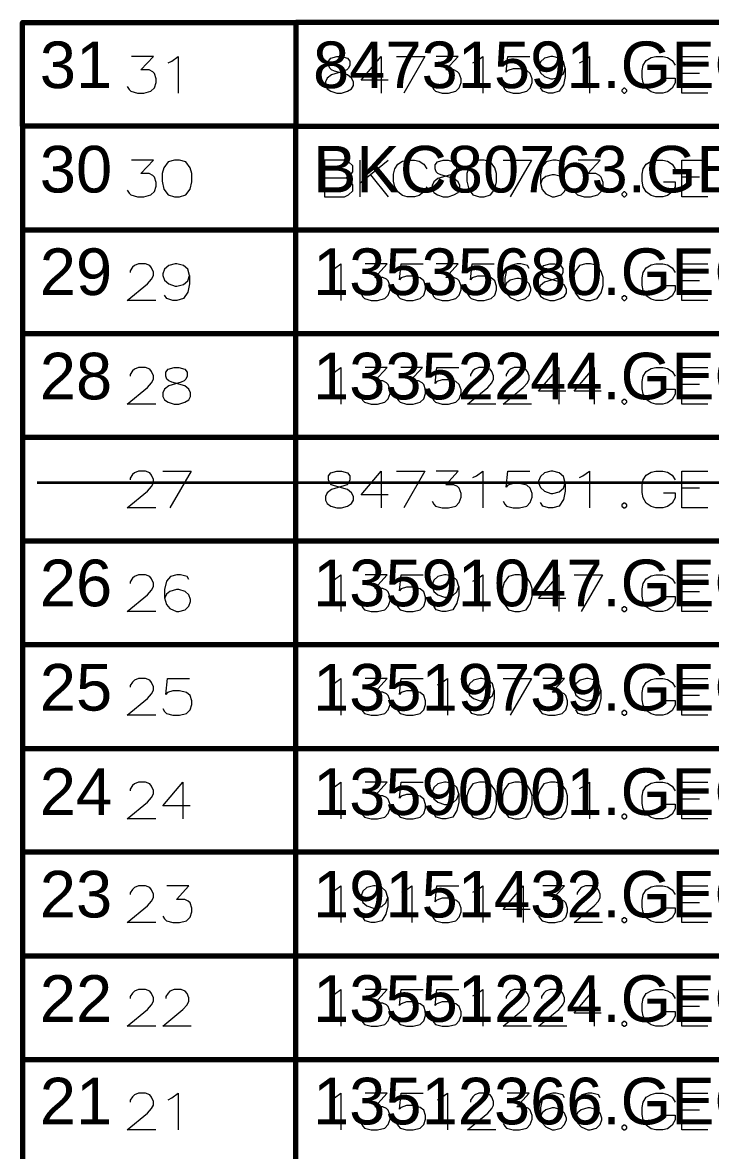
# Model space of a CAD drawing. Header units: millimetres. Extents: x 0 to 174, y 0 to 33.
# Drawn here: x 70.246 to 72.904, y 24.382 to 28.736 of the extents above; entities that cross this region are included whole.
import ezdxf

# ---------------------------------------------------------------- set-up
doc = ezdxf.new("R2010")
doc.units = ezdxf.units.MM
doc.layers.add('BOM_OCR_TEXT', color=7, linetype='Continuous')
doc.layers.add('BOM_ORIGINAL_OUTLINES', color=7, linetype='Continuous')
doc.layers.add('PDF_Geomertry', color=7, linetype='Continuous', true_color=0x405f80)
doc.styles.get("Standard").update_dxf_attribs({"font": 'arial.ttf'})

msp = doc.modelspace()

# ---------------------------------------------------------------- linework, layer by layer
at = {"layer": 'BOM_ORIGINAL_OUTLINES', "color": 18, "lineweight": 13, "true_color": 0x260000}
for points in [[(70.651, 28.4888), (70.6578, 28.4774), (70.6646, 28.4704), (70.6899, 28.4636), (70.715, 28.4636), (70.7424, 28.4704), (70.7561, 28.4842), (70.7629, 28.5047), (70.7629, 28.5185), (70.7561, 28.539), (70.7492, 28.5458), (70.7356, 28.5528), (70.7035, 28.5528), (70.7515, 28.6053), (70.6669, 28.6053)], [(70.8086, 28.5801), (70.8224, 28.5871), (70.8475, 28.6053), (70.8475, 28.4636)], [(71.6593, 28.5139), (71.5542, 28.5139), (71.6318, 28.6053), (71.6318, 28.5368), (71.6318, 28.4636)], [(71.6913, 28.6053), (71.801, 28.6053), (71.7188, 28.4636)], [(71.8285, 28.4888), (71.8353, 28.4774), (71.8422, 28.4704), (71.8674, 28.4636), (71.8925, 28.4636), (71.9199, 28.4704), (71.9336, 28.4842), (71.9404, 28.5047), (71.9404, 28.5185), (71.9336, 28.539), (71.9268, 28.5458), (71.9131, 28.5528), (71.881, 28.5528), (71.929, 28.6053), (71.8444, 28.6053)], [(71.9861, 28.5801), (71.9999, 28.5871), (72.025, 28.6053), (72.025, 28.4636)], [(72.1028, 28.4888), (72.1096, 28.4774), (72.1165, 28.4704), (72.1417, 28.4636), (72.1668, 28.4636), (72.1942, 28.4704), (72.2079, 28.4842), (72.2147, 28.5047), (72.2147, 28.5185), (72.2079, 28.539), (72.1942, 28.5504), (72.1668, 28.5574), (72.1417, 28.5574), (72.1211, 28.5504), (72.1142, 28.5436), (72.1211, 28.6053), (72.2057, 28.6053)], [(72.3428, 28.5596), (72.336, 28.5847), (72.3199, 28.5985), (72.2947, 28.6053), (72.2879, 28.6053), (72.2628, 28.5985), (72.2468, 28.5847), (72.2399, 28.5664), (72.2399, 28.5596), (72.2468, 28.5412), (72.2628, 28.5276), (72.2879, 28.5185), (72.2947, 28.5185), (72.3199, 28.5253), (72.336, 28.539), (72.3428, 28.5596), (72.3428, 28.5276), (72.336, 28.4956), (72.3199, 28.4704), (72.2947, 28.4636), (72.2787, 28.4636), (72.256, 28.4704), (72.2468, 28.4842)], [(72.3976, 28.5801), (72.4114, 28.5871), (72.4365, 28.6053), (72.4365, 28.4636)], [(72.7222, 28.5207), (72.7681, 28.5207), (72.7681, 28.5025), (72.7565, 28.4818), (72.7383, 28.4682), (72.72, 28.4636), (72.6925, 28.4636), (72.6743, 28.4682), (72.656, 28.4818), (72.6446, 28.5025), (72.64, 28.5231), (72.64, 28.5504), (72.6446, 28.571), (72.656, 28.5893), (72.6743, 28.6007), (72.6925, 28.6053), (72.72, 28.6053), (72.7383, 28.6007), (72.7565, 28.5893), (72.7681, 28.571)], [(72.8937, 28.4636), (72.7932, 28.4636), (72.7932, 28.6053), (72.8937, 28.6053)], [(72.8617, 28.539), (72.7932, 28.539)], [(70.651, 28.0885), (70.6578, 28.0771), (70.6646, 28.0701), (70.6899, 28.0633), (70.715, 28.0633), (70.7424, 28.0701), (70.7561, 28.0839), (70.7629, 28.1044), (70.7629, 28.1182), (70.7561, 28.1388), (70.7492, 28.1457), (70.7356, 28.1525), (70.7035, 28.1525), (70.7515, 28.2051), (70.6669, 28.2051)], [(71.5496, 28.2051), (71.5496, 28.0633)], [(71.5496, 28.116), (71.6593, 28.2051)], [(71.8079, 28.1022), (71.7964, 28.0817), (71.7782, 28.0679), (71.7599, 28.0633), (71.7324, 28.0633), (71.7142, 28.0679), (71.6958, 28.0817), (71.6844, 28.1022), (71.6799, 28.1228), (71.6799, 28.1503), (71.6844, 28.1708), (71.6958, 28.189), (71.7142, 28.2006), (71.7324, 28.2051), (71.7599, 28.2051), (71.7782, 28.2006), (71.7964, 28.189), (71.8079, 28.1708)], [(72.1028, 28.2051), (72.2125, 28.2051), (72.1301, 28.0633)], [(72.3406, 28.1868), (72.3336, 28.1982), (72.3085, 28.2051), (72.2947, 28.2051), (72.2696, 28.1982), (72.2536, 28.18), (72.2468, 28.1479), (72.2468, 28.116), (72.2536, 28.0908), (72.2674, 28.0747), (72.2925, 28.0633), (72.3017, 28.0633), (72.3268, 28.0701), (72.3406, 28.0839), (72.3474, 28.1022), (72.3474, 28.109), (72.3406, 28.1274), (72.3268, 28.1411), (72.3017, 28.1479), (72.2925, 28.1479), (72.2674, 28.1411), (72.2536, 28.1296), (72.2468, 28.1136)], [(72.3771, 28.0885), (72.3839, 28.0771), (72.3908, 28.0701), (72.416, 28.0633), (72.4411, 28.0633), (72.4685, 28.0701), (72.4822, 28.0839), (72.489, 28.1044), (72.489, 28.1182), (72.4822, 28.1388), (72.4754, 28.1457), (72.4617, 28.1525), (72.4297, 28.1525), (72.4776, 28.2051), (72.3931, 28.2051)], [(72.7222, 28.1206), (72.7681, 28.1206), (72.7681, 28.1022), (72.7565, 28.0817), (72.7383, 28.0679), (72.72, 28.0633), (72.6925, 28.0633), (72.6743, 28.0679), (72.656, 28.0817), (72.6446, 28.1022), (72.64, 28.1228), (72.64, 28.1503), (72.6446, 28.1708), (72.656, 28.189), (72.6743, 28.2006), (72.6925, 28.2051), (72.72, 28.2051), (72.7383, 28.2006), (72.7565, 28.189), (72.7681, 28.1708)], [(72.8937, 28.0633), (72.7932, 28.0633), (72.7932, 28.2051), (72.8937, 28.2051)], [(71.4124, 28.1365), (71.4947, 28.1365)], [(71.5907, 28.1479), (71.6593, 28.0633)], [(72.8617, 28.1388), (72.7932, 28.1388)], [(70.7607, 27.6631), (70.651, 27.6631), (70.7286, 27.7271), (70.7447, 27.7454), (70.7515, 27.7592), (70.7515, 27.7728), (70.7447, 27.7889), (70.7378, 27.7981), (70.7218, 27.8049), (70.6943, 27.8049), (70.6783, 27.7981), (70.6715, 27.7911), (70.6624, 27.7774), (70.6624, 27.7706)], [(70.891, 27.7592), (70.8842, 27.7843), (70.8681, 27.7981), (70.8429, 27.8049), (70.8361, 27.8049), (70.811, 27.7981), (70.795, 27.7843), (70.7881, 27.766), (70.7881, 27.7592), (70.795, 27.7408), (70.811, 27.7271), (70.8361, 27.7179), (70.8429, 27.7179), (70.8681, 27.7249), (70.8842, 27.7386), (70.891, 27.7592), (70.891, 27.7271), (70.8842, 27.6951), (70.8681, 27.67), (70.8429, 27.6631), (70.8269, 27.6631), (70.8042, 27.67), (70.795, 27.6837)], [(71.4375, 27.7797), (71.4512, 27.7865), (71.4764, 27.8049), (71.4764, 27.6631)], [(71.5542, 27.6882), (71.561, 27.6768), (71.5678, 27.67), (71.5929, 27.6631), (71.6181, 27.6631), (71.6456, 27.67), (71.6593, 27.6837), (71.6661, 27.7043), (71.6661, 27.7179), (71.6593, 27.7386), (71.6524, 27.7454), (71.6387, 27.7522), (71.6067, 27.7522), (71.6547, 27.8049), (71.5701, 27.8049)], [(71.6913, 27.6882), (71.6982, 27.6768), (71.705, 27.67), (71.7301, 27.6631), (71.7553, 27.6631), (71.7828, 27.67), (71.7964, 27.6837), (71.8033, 27.7043), (71.8033, 27.7179), (71.7964, 27.7386), (71.7828, 27.75), (71.7553, 27.7568), (71.7301, 27.7568), (71.7096, 27.75), (71.7026, 27.7431), (71.7096, 27.8049), (71.7942, 27.8049)], [(71.8285, 27.6882), (71.8353, 27.6768), (71.8422, 27.67), (71.8674, 27.6631), (71.8925, 27.6631), (71.9199, 27.67), (71.9336, 27.6837), (71.9404, 27.7043), (71.9404, 27.7179), (71.9336, 27.7386), (71.9268, 27.7454), (71.9131, 27.7522), (71.881, 27.7522), (71.929, 27.8049), (71.8444, 27.8049)], [(71.9656, 27.6882), (71.9725, 27.6768), (71.9793, 27.67), (72.0044, 27.6631), (72.0296, 27.6631), (72.0571, 27.67), (72.0707, 27.6837), (72.0776, 27.7043), (72.0776, 27.7179), (72.0707, 27.7386), (72.0571, 27.75), (72.0296, 27.7568), (72.0044, 27.7568), (71.9839, 27.75), (71.9771, 27.7431), (71.9839, 27.8049), (72.0685, 27.8049)], [(72.2033, 27.7865), (72.1965, 27.7981), (72.1714, 27.8049), (72.1576, 27.8049), (72.1325, 27.7981), (72.1165, 27.7797), (72.1096, 27.7476), (72.1096, 27.7157), (72.1165, 27.6906), (72.1301, 27.6746), (72.1553, 27.6631), (72.1644, 27.6631), (72.1896, 27.67), (72.2033, 27.6837), (72.2101, 27.7019), (72.2101, 27.7089), (72.2033, 27.7271), (72.1896, 27.7408), (72.1644, 27.7476), (72.1553, 27.7476), (72.1301, 27.7408), (72.1165, 27.7294), (72.1096, 27.7133)], [(72.7222, 27.7203), (72.7681, 27.7203), (72.7681, 27.7019), (72.7565, 27.6814), (72.7383, 27.6676), (72.72, 27.6631), (72.6925, 27.6631), (72.6743, 27.6676), (72.656, 27.6814), (72.6446, 27.7019), (72.64, 27.7225), (72.64, 27.75), (72.6446, 27.7706), (72.656, 27.7889), (72.6743, 27.8003), (72.6925, 27.8049), (72.72, 27.8049), (72.7383, 27.8003), (72.7565, 27.7889), (72.7681, 27.7706)], [(72.8937, 27.6631), (72.7932, 27.6631), (72.7932, 27.8049), (72.8937, 27.8049)], [(72.8617, 27.7386), (72.7932, 27.7386)], [(70.7607, 27.2629), (70.651, 27.2629), (70.7286, 27.3269), (70.7447, 27.3451), (70.7515, 27.3589), (70.7515, 27.3726), (70.7447, 27.3886), (70.7378, 27.3978), (70.7218, 27.4046), (70.6943, 27.4046), (70.6783, 27.3978), (70.6715, 27.3908), (70.6624, 27.3772), (70.6624, 27.3703)], [(71.4375, 27.3794), (71.4512, 27.3864), (71.4764, 27.4046), (71.4764, 27.2629)], [(71.5542, 27.2881), (71.561, 27.2767), (71.5678, 27.2697), (71.5929, 27.2629), (71.6181, 27.2629), (71.6456, 27.2697), (71.6593, 27.2835), (71.6661, 27.304), (71.6661, 27.3178), (71.6593, 27.3383), (71.6524, 27.3451), (71.6387, 27.3521), (71.6067, 27.3521), (71.6547, 27.4046), (71.5701, 27.4046)], [(71.6913, 27.2881), (71.6982, 27.2767), (71.705, 27.2697), (71.7301, 27.2629), (71.7553, 27.2629), (71.7828, 27.2697), (71.7964, 27.2835), (71.8033, 27.304), (71.8033, 27.3178), (71.7964, 27.3383), (71.7896, 27.3451), (71.7758, 27.3521), (71.7439, 27.3521), (71.7918, 27.4046), (71.7072, 27.4046)], [(71.8285, 27.2881), (71.8353, 27.2767), (71.8422, 27.2697), (71.8674, 27.2629), (71.8925, 27.2629), (71.9199, 27.2697), (71.9336, 27.2835), (71.9404, 27.304), (71.9404, 27.3178), (71.9336, 27.3383), (71.9199, 27.3497), (71.8925, 27.3567), (71.8674, 27.3567), (71.8467, 27.3497), (71.8399, 27.3429), (71.8467, 27.4046), (71.9312, 27.4046)], [(72.0753, 27.2629), (71.9656, 27.2629), (72.0433, 27.3269), (72.0593, 27.3451), (72.0663, 27.3589), (72.0663, 27.3726), (72.0593, 27.3886), (72.0525, 27.3978), (72.0365, 27.4046), (72.009, 27.4046), (71.9931, 27.3978), (71.9861, 27.3908), (71.9771, 27.3772), (71.9771, 27.3703)], [(72.2125, 27.2629), (72.1028, 27.2629), (72.1806, 27.3269), (72.1965, 27.3451), (72.2033, 27.3589), (72.2033, 27.3726), (72.1965, 27.3886), (72.1896, 27.3978), (72.1736, 27.4046), (72.1462, 27.4046), (72.1301, 27.3978), (72.1233, 27.3908), (72.1142, 27.3772), (72.1142, 27.3703)], [(72.3451, 27.3132), (72.2399, 27.3132), (72.3176, 27.4046), (72.3176, 27.336), (72.3176, 27.2629)], [(72.4822, 27.3132), (72.3771, 27.3132), (72.4549, 27.4046), (72.4549, 27.336), (72.4549, 27.2629)], [(72.7222, 27.32), (72.7681, 27.32), (72.7681, 27.3018), (72.7565, 27.2811), (72.7383, 27.2675), (72.72, 27.2629), (72.6925, 27.2629), (72.6743, 27.2675), (72.656, 27.2811), (72.6446, 27.3018), (72.64, 27.3224), (72.64, 27.3497), (72.6446, 27.3703), (72.656, 27.3886), (72.6743, 27.4), (72.6925, 27.4046), (72.72, 27.4046), (72.7383, 27.4), (72.7565, 27.3886), (72.7681, 27.3703)], [(72.8937, 27.2629), (72.7932, 27.2629), (72.7932, 27.4046), (72.8937, 27.4046)], [(72.8617, 27.3383), (72.7932, 27.3383)], [(70.7607, 26.4624), (70.651, 26.4624), (70.7286, 26.5264), (70.7447, 26.5447), (70.7515, 26.5585), (70.7515, 26.5721), (70.7447, 26.5882), (70.7378, 26.5972), (70.7218, 26.6042), (70.6943, 26.6042), (70.6783, 26.5972), (70.6715, 26.5904), (70.6624, 26.5767), (70.6624, 26.5699)], [(70.8886, 26.5858), (70.8818, 26.5972), (70.8567, 26.6042), (70.8429, 26.6042), (70.8178, 26.5972), (70.8018, 26.579), (70.795, 26.5469), (70.795, 26.515), (70.8018, 26.4899), (70.8156, 26.4739), (70.8407, 26.4624), (70.8499, 26.4624), (70.875, 26.4693), (70.8886, 26.4829), (70.8956, 26.5013), (70.8956, 26.5082), (70.8886, 26.5264), (70.875, 26.5401), (70.8499, 26.5469), (70.8407, 26.5469), (70.8156, 26.5401), (70.8018, 26.5288), (70.795, 26.5126)], [(71.4375, 26.579), (71.4512, 26.5858), (71.4764, 26.6042), (71.4764, 26.4624)], [(71.5542, 26.4875), (71.561, 26.4761), (71.5678, 26.4693), (71.5929, 26.4624), (71.6181, 26.4624), (71.6456, 26.4693), (71.6593, 26.4829), (71.6661, 26.5036), (71.6661, 26.5172), (71.6593, 26.5379), (71.6524, 26.5447), (71.6387, 26.5515), (71.6067, 26.5515), (71.6547, 26.6042), (71.5701, 26.6042)], [(71.6913, 26.4875), (71.6982, 26.4761), (71.705, 26.4693), (71.7301, 26.4624), (71.7553, 26.4624), (71.7828, 26.4693), (71.7964, 26.4829), (71.8033, 26.5036), (71.8033, 26.5172), (71.7964, 26.5379), (71.7828, 26.5493), (71.7553, 26.5561), (71.7301, 26.5561), (71.7096, 26.5493), (71.7026, 26.5424), (71.7096, 26.6042), (71.7942, 26.6042)], [(71.9312, 26.5585), (71.9244, 26.5836), (71.9085, 26.5972), (71.8833, 26.6042), (71.8764, 26.6042), (71.8513, 26.5972), (71.8353, 26.5836), (71.8285, 26.5653), (71.8285, 26.5585), (71.8353, 26.5401), (71.8513, 26.5264), (71.8764, 26.5172), (71.8833, 26.5172), (71.9085, 26.5242), (71.9244, 26.5379), (71.9312, 26.5585), (71.9312, 26.5264), (71.9244, 26.4944), (71.9085, 26.4693), (71.8833, 26.4624), (71.8674, 26.4624), (71.8444, 26.4693), (71.8353, 26.4829)], [(71.9861, 26.579), (71.9999, 26.5858), (72.025, 26.6042), (72.025, 26.4624)], [(72.3451, 26.5126), (72.2399, 26.5126), (72.3176, 26.6042), (72.3176, 26.5356), (72.3176, 26.4624)], [(72.3771, 26.6042), (72.4868, 26.6042), (72.4044, 26.4624)], [(72.7222, 26.5196), (72.7681, 26.5196), (72.7681, 26.5013), (72.7565, 26.4807), (72.7383, 26.4669), (72.72, 26.4624), (72.6925, 26.4624), (72.6743, 26.4669), (72.656, 26.4807), (72.6446, 26.5013), (72.64, 26.5218), (72.64, 26.5493), (72.6446, 26.5699), (72.656, 26.5882), (72.6743, 26.5996), (72.6925, 26.6042), (72.72, 26.6042), (72.7383, 26.5996), (72.7565, 26.5882), (72.7681, 26.5699)], [(72.8937, 26.4624), (72.7932, 26.4624), (72.7932, 26.6042), (72.8937, 26.6042)], [(72.8617, 26.5379), (72.7932, 26.5379)], [(70.7607, 26.0622), (70.651, 26.0622), (70.7286, 26.1263), (70.7447, 26.1444), (70.7515, 26.1582), (70.7515, 26.1719), (70.7447, 26.1879), (70.7378, 26.1971), (70.7218, 26.2039), (70.6943, 26.2039), (70.6783, 26.1971), (70.6715, 26.1901), (70.6624, 26.1765), (70.6624, 26.1696)], [(70.7881, 26.0874), (70.795, 26.0758), (70.8018, 26.069), (70.8269, 26.0622), (70.8521, 26.0622), (70.8796, 26.069), (70.8932, 26.0828), (70.9001, 26.1033), (70.9001, 26.1171), (70.8932, 26.1376), (70.8796, 26.149), (70.8521, 26.1558), (70.8269, 26.1558), (70.8064, 26.149), (70.7996, 26.1422), (70.8064, 26.2039), (70.891, 26.2039)], [(71.4375, 26.1788), (71.4512, 26.1856), (71.4764, 26.2039), (71.4764, 26.0622)], [(71.5542, 26.0874), (71.561, 26.0758), (71.5678, 26.069), (71.5929, 26.0622), (71.6181, 26.0622), (71.6456, 26.069), (71.6593, 26.0828), (71.6661, 26.1033), (71.6661, 26.1171), (71.6593, 26.1376), (71.6524, 26.1444), (71.6387, 26.1514), (71.6067, 26.1514), (71.6547, 26.2039), (71.5701, 26.2039)], [(71.6913, 26.0874), (71.6982, 26.0758), (71.705, 26.069), (71.7301, 26.0622), (71.7553, 26.0622), (71.7828, 26.069), (71.7964, 26.0828), (71.8033, 26.1033), (71.8033, 26.1171), (71.7964, 26.1376), (71.7828, 26.149), (71.7553, 26.1558), (71.7301, 26.1558), (71.7096, 26.149), (71.7026, 26.1422), (71.7096, 26.2039), (71.7942, 26.2039)], [(71.849, 26.1788), (71.8628, 26.1856), (71.8879, 26.2039), (71.8879, 26.0622)], [(72.0685, 26.1582), (72.0617, 26.1833), (72.0456, 26.1971), (72.0204, 26.2039), (72.0136, 26.2039), (71.9885, 26.1971), (71.9725, 26.1833), (71.9656, 26.165), (71.9656, 26.1582), (71.9725, 26.1399), (71.9885, 26.1263), (72.0136, 26.1171), (72.0204, 26.1171), (72.0456, 26.1239), (72.0617, 26.1376), (72.0685, 26.1582), (72.0685, 26.1263), (72.0617, 26.0942), (72.0456, 26.069), (72.0204, 26.0622), (72.0044, 26.0622), (71.9817, 26.069), (71.9725, 26.0828)], [(72.1028, 26.2039), (72.2125, 26.2039), (72.1301, 26.0622)], [(72.2399, 26.0874), (72.2468, 26.0758), (72.2536, 26.069), (72.2787, 26.0622), (72.3039, 26.0622), (72.3314, 26.069), (72.3451, 26.0828), (72.3519, 26.1033), (72.3519, 26.1171), (72.3451, 26.1376), (72.3382, 26.1444), (72.3244, 26.1514), (72.2925, 26.1514), (72.3406, 26.2039), (72.256, 26.2039)], [(72.48, 26.1582), (72.4731, 26.1833), (72.4571, 26.1971), (72.4319, 26.2039), (72.4251, 26.2039), (72.4, 26.1971), (72.3839, 26.1833), (72.3771, 26.165), (72.3771, 26.1582), (72.3839, 26.1399), (72.4, 26.1263), (72.4251, 26.1171), (72.4319, 26.1171), (72.4571, 26.1239), (72.4731, 26.1376), (72.48, 26.1582), (72.48, 26.1263), (72.4731, 26.0942), (72.4571, 26.069), (72.4319, 26.0622), (72.416, 26.0622), (72.3931, 26.069), (72.3839, 26.0828)], [(72.7222, 26.1193), (72.7681, 26.1193), (72.7681, 26.101), (72.7565, 26.0804), (72.7383, 26.0668), (72.72, 26.0622), (72.6925, 26.0622), (72.6743, 26.0668), (72.656, 26.0804), (72.6446, 26.101), (72.64, 26.1217), (72.64, 26.149), (72.6446, 26.1696), (72.656, 26.1879), (72.6743, 26.1993), (72.6925, 26.2039), (72.72, 26.2039), (72.7383, 26.1993), (72.7565, 26.1879), (72.7681, 26.1696)], [(72.8937, 26.0622), (72.7932, 26.0622), (72.7932, 26.2039), (72.8937, 26.2039)], [(72.8617, 26.1376), (72.7932, 26.1376)], [(70.7607, 25.6619), (70.651, 25.6619), (70.7286, 25.726), (70.7447, 25.7443), (70.7515, 25.7579), (70.7515, 25.7717), (70.7447, 25.7876), (70.7378, 25.7968), (70.7218, 25.8036), (70.6943, 25.8036), (70.6783, 25.7968), (70.6715, 25.79), (70.6624, 25.7763), (70.6624, 25.7694)], [(70.8932, 25.7122), (70.7881, 25.7122), (70.8658, 25.8036), (70.8658, 25.7351), (70.8658, 25.6619)], [(71.4375, 25.7785), (71.4512, 25.7854), (71.4764, 25.8036), (71.4764, 25.6619)], [(71.5542, 25.6871), (71.561, 25.6757), (71.5678, 25.6688), (71.5929, 25.6619), (71.6181, 25.6619), (71.6456, 25.6688), (71.6593, 25.6825), (71.6661, 25.7031), (71.6661, 25.7168), (71.6593, 25.7374), (71.6524, 25.7443), (71.6387, 25.7511), (71.6067, 25.7511), (71.6547, 25.8036), (71.5701, 25.8036)], [(71.6913, 25.6871), (71.6982, 25.6757), (71.705, 25.6688), (71.7301, 25.6619), (71.7553, 25.6619), (71.7828, 25.6688), (71.7964, 25.6825), (71.8033, 25.7031), (71.8033, 25.7168), (71.7964, 25.7374), (71.7828, 25.7488), (71.7553, 25.7557), (71.7301, 25.7557), (71.7096, 25.7488), (71.7026, 25.7419), (71.7096, 25.8036), (71.7942, 25.8036)], [(71.9312, 25.7579), (71.9244, 25.7831), (71.9085, 25.7968), (71.8833, 25.8036), (71.8764, 25.8036), (71.8513, 25.7968), (71.8353, 25.7831), (71.8285, 25.7649), (71.8285, 25.7579), (71.8353, 25.7397), (71.8513, 25.726), (71.8764, 25.7168), (71.8833, 25.7168), (71.9085, 25.7236), (71.9244, 25.7374), (71.9312, 25.7579), (71.9312, 25.726), (71.9244, 25.6939), (71.9085, 25.6688), (71.8833, 25.6619), (71.8674, 25.6619), (71.8444, 25.6688), (71.8353, 25.6825)], [(72.3976, 25.7785), (72.4114, 25.7854), (72.4365, 25.8036), (72.4365, 25.6619)], [(72.7222, 25.719), (72.7681, 25.719), (72.7681, 25.7008), (72.7565, 25.6803), (72.7383, 25.6665), (72.72, 25.6619), (72.6925, 25.6619), (72.6743, 25.6665), (72.656, 25.6803), (72.6446, 25.7008), (72.64, 25.7214), (72.64, 25.7488), (72.6446, 25.7694), (72.656, 25.7876), (72.6743, 25.7992), (72.6925, 25.8036), (72.72, 25.8036), (72.7383, 25.7992), (72.7565, 25.7876), (72.7681, 25.7694)], [(72.8937, 25.6619), (72.7932, 25.6619), (72.7932, 25.8036), (72.8937, 25.8036)], [(72.8617, 25.7374), (72.7932, 25.7374)], [(70.7607, 25.2617), (70.651, 25.2617), (70.7286, 25.3257), (70.7447, 25.344), (70.7515, 25.3578), (70.7515, 25.3714), (70.7447, 25.3875), (70.7378, 25.3965), (70.7218, 25.4035), (70.6943, 25.4035), (70.6783, 25.3965), (70.6715, 25.3897), (70.6624, 25.376), (70.6624, 25.3692)], [(70.7881, 25.2868), (70.795, 25.2754), (70.8018, 25.2686), (70.8269, 25.2617), (70.8521, 25.2617), (70.8796, 25.2686), (70.8932, 25.2822), (70.9001, 25.3029), (70.9001, 25.3165), (70.8932, 25.3371), (70.8864, 25.344), (70.8726, 25.3508), (70.8407, 25.3508), (70.8886, 25.4035), (70.8042, 25.4035)], [(71.4375, 25.3783), (71.4512, 25.3851), (71.4764, 25.4035), (71.4764, 25.2617)], [(71.6569, 25.3578), (71.6501, 25.3829), (71.6342, 25.3965), (71.609, 25.4035), (71.6021, 25.4035), (71.5769, 25.3965), (71.561, 25.3829), (71.5542, 25.3646), (71.5542, 25.3578), (71.561, 25.3394), (71.5769, 25.3257), (71.6021, 25.3165), (71.609, 25.3165), (71.6342, 25.3235), (71.6501, 25.3371), (71.6569, 25.3578), (71.6569, 25.3257), (71.6501, 25.2938), (71.6342, 25.2686), (71.609, 25.2617), (71.5929, 25.2617), (71.5701, 25.2686), (71.561, 25.2822)], [(71.7118, 25.3783), (71.7256, 25.3851), (71.7507, 25.4035), (71.7507, 25.2617)], [(71.8285, 25.2868), (71.8353, 25.2754), (71.8422, 25.2686), (71.8674, 25.2617), (71.8925, 25.2617), (71.9199, 25.2686), (71.9336, 25.2822), (71.9404, 25.3029), (71.9404, 25.3165), (71.9336, 25.3371), (71.9199, 25.3486), (71.8925, 25.3554), (71.8674, 25.3554), (71.8467, 25.3486), (71.8399, 25.3417), (71.8467, 25.4035), (71.9312, 25.4035)], [(71.9861, 25.3783), (71.9999, 25.3851), (72.025, 25.4035), (72.025, 25.2617)], [(72.2079, 25.3119), (72.1028, 25.3119), (72.1806, 25.4035), (72.1806, 25.3349), (72.1806, 25.2617)], [(72.2399, 25.2868), (72.2468, 25.2754), (72.2536, 25.2686), (72.2787, 25.2617), (72.3039, 25.2617), (72.3314, 25.2686), (72.3451, 25.2822), (72.3519, 25.3029), (72.3519, 25.3165), (72.3451, 25.3371), (72.3382, 25.344), (72.3244, 25.3508), (72.2925, 25.3508), (72.3406, 25.4035), (72.256, 25.4035)], [(72.4868, 25.2617), (72.3771, 25.2617), (72.4549, 25.3257), (72.4708, 25.344), (72.4776, 25.3578), (72.4776, 25.3714), (72.4708, 25.3875), (72.4639, 25.3965), (72.4479, 25.4035), (72.4206, 25.4035), (72.4044, 25.3965), (72.3976, 25.3897), (72.3885, 25.376), (72.3885, 25.3692)], [(72.7222, 25.3189), (72.7681, 25.3189), (72.7681, 25.3006), (72.7565, 25.28), (72.7383, 25.2663), (72.72, 25.2617), (72.6925, 25.2617), (72.6743, 25.2663), (72.656, 25.28), (72.6446, 25.3006), (72.64, 25.3211), (72.64, 25.3486), (72.6446, 25.3692), (72.656, 25.3875), (72.6743, 25.3989), (72.6925, 25.4035), (72.72, 25.4035), (72.7383, 25.3989), (72.7565, 25.3875), (72.7681, 25.3692)], [(72.8937, 25.2617), (72.7932, 25.2617), (72.7932, 25.4035), (72.8937, 25.4035)], [(72.8617, 25.3371), (72.7932, 25.3371)], [(70.7607, 24.8615), (70.651, 24.8615), (70.7286, 24.9254), (70.7447, 24.9438), (70.7515, 24.9575), (70.7515, 24.9713), (70.7447, 24.9872), (70.7378, 24.9964), (70.7218, 25.0032), (70.6943, 25.0032), (70.6783, 24.9964), (70.6715, 24.9894), (70.6624, 24.9758), (70.6624, 24.9689)], [(70.8978, 24.8615), (70.7881, 24.8615), (70.8658, 24.9254), (70.8818, 24.9438), (70.8886, 24.9575), (70.8886, 24.9713), (70.8818, 24.9872), (70.875, 24.9964), (70.859, 25.0032), (70.8315, 25.0032), (70.8156, 24.9964), (70.8086, 24.9894), (70.7996, 24.9758), (70.7996, 24.9689)], [(71.4375, 24.9781), (71.4512, 24.9849), (71.4764, 25.0032), (71.4764, 24.8615)], [(71.5542, 24.8867), (71.561, 24.8751), (71.5678, 24.8683), (71.5929, 24.8615), (71.6181, 24.8615), (71.6456, 24.8683), (71.6593, 24.8821), (71.6661, 24.9026), (71.6661, 24.9164), (71.6593, 24.9369), (71.6524, 24.9438), (71.6387, 24.9507), (71.6067, 24.9507), (71.6547, 25.0032), (71.5701, 25.0032)], [(71.6913, 24.8867), (71.6982, 24.8751), (71.705, 24.8683), (71.7301, 24.8615), (71.7553, 24.8615), (71.7828, 24.8683), (71.7964, 24.8821), (71.8033, 24.9026), (71.8033, 24.9164), (71.7964, 24.9369), (71.7828, 24.9483), (71.7553, 24.9551), (71.7301, 24.9551), (71.7096, 24.9483), (71.7026, 24.9415), (71.7096, 25.0032), (71.7942, 25.0032)], [(71.8285, 24.8867), (71.8353, 24.8751), (71.8422, 24.8683), (71.8674, 24.8615), (71.8925, 24.8615), (71.9199, 24.8683), (71.9336, 24.8821), (71.9404, 24.9026), (71.9404, 24.9164), (71.9336, 24.9369), (71.9199, 24.9483), (71.8925, 24.9551), (71.8674, 24.9551), (71.8467, 24.9483), (71.8399, 24.9415), (71.8467, 25.0032), (71.9312, 25.0032)], [(71.9861, 24.9781), (71.9999, 24.9849), (72.025, 25.0032), (72.025, 24.8615)], [(72.2125, 24.8615), (72.1028, 24.8615), (72.1806, 24.9254), (72.1965, 24.9438), (72.2033, 24.9575), (72.2033, 24.9713), (72.1965, 24.9872), (72.1896, 24.9964), (72.1736, 25.0032), (72.1462, 25.0032), (72.1301, 24.9964), (72.1233, 24.9894), (72.1142, 24.9758), (72.1142, 24.9689)], [(72.3496, 24.8615), (72.2399, 24.8615), (72.3176, 24.9254), (72.3336, 24.9438), (72.3406, 24.9575), (72.3406, 24.9713), (72.3336, 24.9872), (72.3268, 24.9964), (72.3108, 25.0032), (72.2833, 25.0032), (72.2674, 24.9964), (72.2606, 24.9894), (72.2514, 24.9758), (72.2514, 24.9689)], [(72.4822, 24.9118), (72.3771, 24.9118), (72.4549, 25.0032), (72.4549, 24.9346), (72.4549, 24.8615)], [(72.7222, 24.9186), (72.7681, 24.9186), (72.7681, 24.9003), (72.7565, 24.8797), (72.7383, 24.8661), (72.72, 24.8615), (72.6925, 24.8615), (72.6743, 24.8661), (72.656, 24.8797), (72.6446, 24.9003), (72.64, 24.921), (72.64, 24.9483), (72.6446, 24.9689), (72.656, 24.9872), (72.6743, 24.9986), (72.6925, 25.0032), (72.72, 25.0032), (72.7383, 24.9986), (72.7565, 24.9872), (72.7681, 24.9689)], [(72.8937, 24.8615), (72.7932, 24.8615), (72.7932, 25.0032), (72.8937, 25.0032)], [(72.8617, 24.9369), (72.7932, 24.9369)], [(70.7607, 24.4613), (70.651, 24.4613), (70.7286, 24.5253), (70.7447, 24.5435), (70.7515, 24.5572), (70.7515, 24.571), (70.7447, 24.5869), (70.7378, 24.5961), (70.7218, 24.6029), (70.6943, 24.6029), (70.6783, 24.5961), (70.6715, 24.5893), (70.6624, 24.5756), (70.6624, 24.5686)], [(70.8086, 24.5778), (70.8224, 24.5847), (70.8475, 24.6029), (70.8475, 24.4613)], [(71.4375, 24.5778), (71.4512, 24.5847), (71.4764, 24.6029), (71.4764, 24.4613)], [(71.5542, 24.4864), (71.561, 24.475), (71.5678, 24.4681), (71.5929, 24.4613), (71.6181, 24.4613), (71.6456, 24.4681), (71.6593, 24.4818), (71.6661, 24.5024), (71.6661, 24.5161), (71.6593, 24.5367), (71.6524, 24.5435), (71.6387, 24.5504), (71.6067, 24.5504), (71.6547, 24.6029), (71.5701, 24.6029)], [(71.6913, 24.4864), (71.6982, 24.475), (71.705, 24.4681), (71.7301, 24.4613), (71.7553, 24.4613), (71.7828, 24.4681), (71.7964, 24.4818), (71.8033, 24.5024), (71.8033, 24.5161), (71.7964, 24.5367), (71.7828, 24.5481), (71.7553, 24.555), (71.7301, 24.555), (71.7096, 24.5481), (71.7026, 24.5413), (71.7096, 24.6029), (71.7942, 24.6029)], [(71.849, 24.5778), (71.8628, 24.5847), (71.8879, 24.6029), (71.8879, 24.4613)], [(72.0753, 24.4613), (71.9656, 24.4613), (72.0433, 24.5253), (72.0593, 24.5435), (72.0663, 24.5572), (72.0663, 24.571), (72.0593, 24.5869), (72.0525, 24.5961), (72.0365, 24.6029), (72.009, 24.6029), (71.9931, 24.5961), (71.9861, 24.5893), (71.9771, 24.5756), (71.9771, 24.5686)], [(72.1028, 24.4864), (72.1096, 24.475), (72.1165, 24.4681), (72.1417, 24.4613), (72.1668, 24.4613), (72.1942, 24.4681), (72.2079, 24.4818), (72.2147, 24.5024), (72.2147, 24.5161), (72.2079, 24.5367), (72.2011, 24.5435), (72.1874, 24.5504), (72.1553, 24.5504), (72.2033, 24.6029), (72.1187, 24.6029)], [(72.3406, 24.5847), (72.3336, 24.5961), (72.3085, 24.6029), (72.2947, 24.6029), (72.2696, 24.5961), (72.2536, 24.5778), (72.2468, 24.5458), (72.2468, 24.5138), (72.2536, 24.4886), (72.2674, 24.4726), (72.2925, 24.4613), (72.3017, 24.4613), (72.3268, 24.4681), (72.3406, 24.4818), (72.3474, 24.5001), (72.3474, 24.5069), (72.3406, 24.5253), (72.3268, 24.5389), (72.3017, 24.5458), (72.2925, 24.5458), (72.2674, 24.5389), (72.2536, 24.5275), (72.2468, 24.5115)], [(72.4776, 24.5847), (72.4708, 24.5961), (72.4457, 24.6029), (72.4319, 24.6029), (72.4068, 24.5961), (72.3908, 24.5778), (72.3839, 24.5458), (72.3839, 24.5138), (72.3908, 24.4886), (72.4044, 24.4726), (72.4297, 24.4613), (72.4387, 24.4613), (72.4639, 24.4681), (72.4776, 24.4818), (72.4846, 24.5001), (72.4846, 24.5069), (72.4776, 24.5253), (72.4639, 24.5389), (72.4387, 24.5458), (72.4297, 24.5458), (72.4044, 24.5389), (72.3908, 24.5275), (72.3839, 24.5115)], [(72.7222, 24.5183), (72.7681, 24.5183), (72.7681, 24.5001), (72.7565, 24.4796), (72.7383, 24.4658), (72.72, 24.4613), (72.6925, 24.4613), (72.6743, 24.4658), (72.656, 24.4796), (72.6446, 24.5001), (72.64, 24.5207), (72.64, 24.5481), (72.6446, 24.5686), (72.656, 24.5869), (72.6743, 24.5983), (72.6925, 24.6029), (72.72, 24.6029), (72.7383, 24.5983), (72.7565, 24.5869), (72.7681, 24.5686)], [(72.8937, 24.4613), (72.7932, 24.4613), (72.7932, 24.6029), (72.8937, 24.6029)], [(72.8617, 24.5367), (72.7932, 24.5367)]]:
    msp.add_lwpolyline(points, dxfattribs=at)
for points in [[(71.5015, 28.5344), (71.4512, 28.5482), (71.4399, 28.5528), (71.4329, 28.5596), (71.4283, 28.571), (71.4283, 28.5871), (71.4375, 28.5985), (71.4604, 28.6053), (71.4786, 28.6053), (71.5015, 28.5985), (71.5107, 28.5871), (71.5107, 28.571), (71.5061, 28.5596), (71.4993, 28.5528), (71.4878, 28.5482), (71.4399, 28.5344), (71.4237, 28.5207), (71.4169, 28.5071), (71.4169, 28.4933), (71.4237, 28.4796), (71.4375, 28.4704), (71.4604, 28.4636), (71.4786, 28.4636), (71.5015, 28.4704), (71.5175, 28.4796), (71.5244, 28.4933), (71.5244, 28.5071), (71.5175, 28.5207)], [(72.5806, 28.4704), (72.5806, 28.475), (72.5736, 28.4818), (72.5692, 28.4818), (72.5622, 28.475), (72.5622, 28.4704), (72.5692, 28.4636), (72.5736, 28.4636)], [(70.8337, 28.2051), (70.8086, 28.1982), (70.7926, 28.1754), (70.7858, 28.1525), (70.7858, 28.1228), (70.7926, 28.0931), (70.8086, 28.0701), (70.8337, 28.0633), (70.8521, 28.0633), (70.8772, 28.0701), (70.8932, 28.0931), (70.9001, 28.1206), (70.9001, 28.1525), (70.8932, 28.1754), (70.8772, 28.1982), (70.8521, 28.2051), (70.8337, 28.2051)], [(71.4901, 28.0633), (71.5061, 28.0701), (71.5221, 28.0863), (71.5221, 28.109), (71.5107, 28.1274), (71.4947, 28.1365), (71.5107, 28.1457), (71.5221, 28.1593), (71.5221, 28.1822), (71.5061, 28.1982), (71.4901, 28.2051), (71.4124, 28.2051), (71.4124, 28.0633)], [(71.9131, 28.1342), (71.8628, 28.1479), (71.8513, 28.1525), (71.8444, 28.1593), (71.8399, 28.1708), (71.8399, 28.1868), (71.849, 28.1982), (71.8718, 28.2051), (71.8901, 28.2051), (71.9131, 28.1982), (71.9222, 28.1868), (71.9222, 28.1708), (71.9176, 28.1593), (71.9107, 28.1525), (71.8993, 28.1479), (71.8513, 28.1342), (71.8353, 28.1206), (71.8285, 28.1068), (71.8285, 28.0931), (71.8353, 28.0793), (71.849, 28.0701), (71.8718, 28.0633), (71.8901, 28.0633), (71.9131, 28.0701), (71.929, 28.0793), (71.9358, 28.0931), (71.9358, 28.1068), (71.929, 28.1206)], [(72.0112, 28.2051), (71.9861, 28.1982), (71.9701, 28.1754), (71.9633, 28.1525), (71.9633, 28.1228), (71.9701, 28.0931), (71.9861, 28.0701), (72.0112, 28.0633), (72.0296, 28.0633), (72.0547, 28.0701), (72.0707, 28.0931), (72.0776, 28.1206), (72.0776, 28.1525), (72.0707, 28.1754), (72.0547, 28.1982), (72.0296, 28.2051), (72.0112, 28.2051)], [(72.5806, 28.0701), (72.5806, 28.0747), (72.5736, 28.0817), (72.5692, 28.0817), (72.5622, 28.0747), (72.5622, 28.0701), (72.5692, 28.0633), (72.5736, 28.0633)], [(72.3244, 27.734), (72.2742, 27.7476), (72.2628, 27.7522), (72.256, 27.7592), (72.2514, 27.7706), (72.2514, 27.7865), (72.2606, 27.7981), (72.2833, 27.8049), (72.3017, 27.8049), (72.3244, 27.7981), (72.3336, 27.7865), (72.3336, 27.7706), (72.329, 27.7592), (72.3222, 27.7522), (72.3108, 27.7476), (72.2628, 27.734), (72.2468, 27.7203), (72.2399, 27.7065), (72.2399, 27.6928), (72.2468, 27.6792), (72.2606, 27.67), (72.2833, 27.6631), (72.3017, 27.6631), (72.3244, 27.67), (72.3406, 27.6792), (72.3474, 27.6928), (72.3474, 27.7065), (72.3406, 27.7203)], [(72.4228, 27.8049), (72.3976, 27.7981), (72.3817, 27.7751), (72.3749, 27.7522), (72.3749, 27.7225), (72.3817, 27.6928), (72.3976, 27.67), (72.4228, 27.6631), (72.4411, 27.6631), (72.4662, 27.67), (72.4822, 27.6928), (72.489, 27.7203), (72.489, 27.7522), (72.4822, 27.7751), (72.4662, 27.7981), (72.4411, 27.8049), (72.4228, 27.8049)], [(72.5806, 27.67), (72.5806, 27.6746), (72.5736, 27.6814), (72.5692, 27.6814), (72.5622, 27.6746), (72.5622, 27.67), (72.5692, 27.6631), (72.5736, 27.6631)], [(70.8726, 27.3338), (70.8224, 27.3475), (70.811, 27.3521), (70.8042, 27.3589), (70.7996, 27.3703), (70.7996, 27.3864), (70.8086, 27.3978), (70.8315, 27.4046), (70.8499, 27.4046), (70.8726, 27.3978), (70.8818, 27.3864), (70.8818, 27.3703), (70.8772, 27.3589), (70.8704, 27.3521), (70.859, 27.3475), (70.811, 27.3338), (70.795, 27.32), (70.7881, 27.3063), (70.7881, 27.2926), (70.795, 27.2789), (70.8086, 27.2697), (70.8315, 27.2629), (70.8499, 27.2629), (70.8726, 27.2697), (70.8886, 27.2789), (70.8956, 27.2926), (70.8956, 27.3063), (70.8886, 27.32)], [(72.5806, 27.2697), (72.5806, 27.2743), (72.5736, 27.2811), (72.5692, 27.2811), (72.5622, 27.2743), (72.5622, 27.2697), (72.5692, 27.2629), (72.5736, 27.2629)], [(72.1485, 26.6042), (72.1233, 26.5972), (72.1074, 26.5744), (72.1004, 26.5515), (72.1004, 26.5218), (72.1074, 26.4921), (72.1233, 26.4693), (72.1485, 26.4624), (72.1668, 26.4624), (72.1919, 26.4693), (72.2079, 26.4921), (72.2147, 26.5196), (72.2147, 26.5515), (72.2079, 26.5744), (72.1919, 26.5972), (72.1668, 26.6042), (72.1485, 26.6042)], [(72.5806, 26.4693), (72.5806, 26.4739), (72.5736, 26.4807), (72.5692, 26.4807), (72.5622, 26.4739), (72.5622, 26.4693), (72.5692, 26.4624), (72.5736, 26.4624)], [(72.5806, 26.069), (72.5806, 26.0736), (72.5736, 26.0804), (72.5692, 26.0804), (72.5622, 26.0736), (72.5622, 26.069), (72.5692, 26.0622), (72.5736, 26.0622)], [(72.0112, 25.8036), (71.9861, 25.7968), (71.9701, 25.774), (71.9633, 25.7511), (71.9633, 25.7214), (71.9701, 25.6917), (71.9861, 25.6688), (72.0112, 25.6619), (72.0296, 25.6619), (72.0547, 25.6688), (72.0707, 25.6917), (72.0776, 25.719), (72.0776, 25.7511), (72.0707, 25.774), (72.0547, 25.7968), (72.0296, 25.8036), (72.0112, 25.8036)], [(72.1485, 25.8036), (72.1233, 25.7968), (72.1074, 25.774), (72.1004, 25.7511), (72.1004, 25.7214), (72.1074, 25.6917), (72.1233, 25.6688), (72.1485, 25.6619), (72.1668, 25.6619), (72.1919, 25.6688), (72.2079, 25.6917), (72.2147, 25.719), (72.2147, 25.7511), (72.2079, 25.774), (72.1919, 25.7968), (72.1668, 25.8036), (72.1485, 25.8036)], [(72.2857, 25.8036), (72.2606, 25.7968), (72.2444, 25.774), (72.2376, 25.7511), (72.2376, 25.7214), (72.2444, 25.6917), (72.2606, 25.6688), (72.2857, 25.6619), (72.3039, 25.6619), (72.329, 25.6688), (72.3451, 25.6917), (72.3519, 25.719), (72.3519, 25.7511), (72.3451, 25.774), (72.329, 25.7968), (72.3039, 25.8036), (72.2857, 25.8036)], [(72.5806, 25.6688), (72.5806, 25.6733), (72.5736, 25.6803), (72.5692, 25.6803), (72.5622, 25.6733), (72.5622, 25.6688), (72.5692, 25.6619), (72.5736, 25.6619)], [(72.5806, 25.2686), (72.5806, 25.2732), (72.5736, 25.28), (72.5692, 25.28), (72.5622, 25.2732), (72.5622, 25.2686), (72.5692, 25.2617), (72.5736, 25.2617)], [(72.5806, 24.8683), (72.5806, 24.8729), (72.5736, 24.8797), (72.5692, 24.8797), (72.5622, 24.8729), (72.5622, 24.8683), (72.5692, 24.8615), (72.5736, 24.8615)], [(72.5806, 24.4681), (72.5806, 24.4726), (72.5736, 24.4796), (72.5692, 24.4796), (72.5622, 24.4726), (72.5622, 24.4681), (72.5692, 24.4613), (72.5736, 24.4613)]]:
    msp.add_lwpolyline(points, close=True, dxfattribs=at)
at = {"layer": 'PDF_Geomertry', "color": 165, "lineweight": 70, "true_color": 0x5267a5}
msp.add_lwpolyline([(71.3026, 28.3354), (70.2461, 28.3354), (70.2461, 28.7357), (71.3026, 28.7357)], close=True, dxfattribs=at)
for points in [[(70.2461, 28.3354), (70.2461, 27.9353), (71.3026, 27.9353), (71.3026, 28.3354), (75.611, 28.3354), (75.611, 28.7357), (71.3026, 28.7357)], [(70.2461, 27.9353), (70.2461, 27.535), (71.3026, 27.535), (71.3026, 27.9353), (75.611, 27.9353), (75.611, 28.3354), (83.901, 28.3354), (83.901, 28.7357), (75.611, 28.7357)], [(70.2461, 27.535), (70.2461, 27.1347), (71.3026, 27.1347), (71.3026, 27.535), (75.611, 27.535), (75.611, 27.9353), (83.901, 27.9353), (83.901, 28.3354), (85.7837, 28.3354), (85.7837, 28.7357), (83.901, 28.7357)], [(70.2461, 27.1347), (70.2461, 26.7346), (71.3026, 26.7346), (71.3026, 27.1347), (75.611, 27.1347), (75.611, 27.535), (83.901, 27.535), (83.901, 27.9353), (85.7837, 27.9353), (85.7837, 28.3354), (98.9892, 28.3354), (98.9892, 28.7357), (85.7837, 28.7357)], [(70.2461, 26.7346), (70.2461, 26.3343), (71.3026, 26.3343), (71.3026, 26.7346), (75.611, 26.7346), (75.611, 27.1347), (83.901, 27.1347), (83.901, 27.535), (85.7837, 27.535), (85.7837, 27.9353), (98.9892, 27.9353), (98.9892, 28.3354)], [(70.2461, 26.3343), (70.2461, 25.934), (71.3026, 25.934), (71.3026, 26.3343), (75.611, 26.3343), (75.611, 26.7346), (83.901, 26.7346), (83.901, 27.1347), (85.7837, 27.1347), (85.7837, 27.535), (98.9892, 27.535), (98.9892, 27.9353)], [(70.2461, 25.934), (70.2461, 25.5339), (71.3026, 25.5339), (71.3026, 25.934), (75.611, 25.934), (75.611, 26.3343), (83.901, 26.3343), (83.901, 26.7346), (85.7837, 26.7346), (85.7837, 27.1347), (98.9892, 27.1347), (98.9892, 27.535)], [(70.2461, 25.5339), (70.2461, 25.1336), (71.3026, 25.1336), (71.3026, 25.5339), (75.611, 25.5339), (75.611, 25.934), (83.901, 25.934), (83.901, 26.3343), (85.7837, 26.3343), (85.7837, 26.7346), (98.9892, 26.7346), (98.9892, 27.1347)], [(70.2461, 25.1336), (70.2461, 24.7333), (71.3026, 24.7333), (71.3026, 25.1336), (75.611, 25.1336), (75.611, 25.5339), (83.901, 25.5339), (83.901, 25.934), (85.7837, 25.934), (85.7837, 26.3343), (98.9892, 26.3343), (98.9892, 26.7346)], [(70.2461, 24.7333), (70.2461, 24.3332), (71.3026, 24.3332), (71.3026, 24.7333), (75.611, 24.7333), (75.611, 25.1336), (83.901, 25.1336), (83.901, 25.5339), (85.7837, 25.5339), (85.7837, 25.934), (98.9892, 25.934), (98.9892, 26.3343)]]:
    msp.add_lwpolyline(points, dxfattribs=at)
at = {"layer": 'PDF_Geomertry', "color": 18, "lineweight": 13, "true_color": 0x260000}
for points in [[(70.7607, 26.8626), (70.651, 26.8626), (70.7286, 26.9267), (70.7447, 26.945), (70.7515, 26.9586), (70.7515, 26.9724), (70.7447, 26.9883), (70.7378, 26.9975), (70.7218, 27.0044), (70.6943, 27.0044), (70.6783, 26.9975), (70.6715, 26.9907), (70.6624, 26.9769), (70.6624, 26.9701)], [(70.7881, 27.0044), (70.8978, 27.0044), (70.8156, 26.8626)], [(71.6593, 26.9129), (71.5542, 26.9129), (71.6318, 27.0044), (71.6318, 26.9358), (71.6318, 26.8626)], [(71.6913, 27.0044), (71.801, 27.0044), (71.7188, 26.8626)], [(71.8285, 26.8878), (71.8353, 26.8764), (71.8422, 26.8694), (71.8674, 26.8626), (71.8925, 26.8626), (71.9199, 26.8694), (71.9336, 26.8832), (71.9404, 26.9038), (71.9404, 26.9175), (71.9336, 26.9381), (71.9268, 26.945), (71.9131, 26.9518), (71.881, 26.9518), (71.929, 27.0044), (71.8444, 27.0044)], [(71.9861, 26.9792), (71.9999, 26.9861), (72.025, 27.0044), (72.025, 26.8626)], [(72.1028, 26.8878), (72.1096, 26.8764), (72.1165, 26.8694), (72.1417, 26.8626), (72.1668, 26.8626), (72.1942, 26.8694), (72.2079, 26.8832), (72.2147, 26.9038), (72.2147, 26.9175), (72.2079, 26.9381), (72.1942, 26.9496), (72.1668, 26.9564), (72.1417, 26.9564), (72.1211, 26.9496), (72.1142, 26.9426), (72.1211, 27.0044), (72.2057, 27.0044)], [(72.3428, 26.9586), (72.336, 26.9837), (72.3199, 26.9975), (72.2947, 27.0044), (72.2879, 27.0044), (72.2628, 26.9975), (72.2468, 26.9837), (72.2399, 26.9656), (72.2399, 26.9586), (72.2468, 26.9404), (72.2628, 26.9267), (72.2879, 26.9175), (72.2947, 26.9175), (72.3199, 26.9243), (72.336, 26.9381), (72.3428, 26.9586), (72.3428, 26.9267), (72.336, 26.8946), (72.3199, 26.8694), (72.2947, 26.8626), (72.2787, 26.8626), (72.256, 26.8694), (72.2468, 26.8832)], [(72.3976, 26.9792), (72.4114, 26.9861), (72.4365, 27.0044), (72.4365, 26.8626)], [(72.7222, 26.9199), (72.7681, 26.9199), (72.7681, 26.9015), (72.7565, 26.881), (72.7383, 26.8672), (72.72, 26.8626), (72.6925, 26.8626), (72.6743, 26.8672), (72.656, 26.881), (72.6446, 26.9015), (72.64, 26.9221), (72.64, 26.9496), (72.6446, 26.9701), (72.656, 26.9883), (72.6743, 26.9999), (72.6925, 27.0044), (72.72, 27.0044), (72.7383, 26.9999), (72.7565, 26.9883), (72.7681, 26.9701)], [(72.8937, 26.8626), (72.7932, 26.8626), (72.7932, 27.0044), (72.8937, 27.0044)], [(72.8617, 26.9381), (72.7932, 26.9381)]]:
    msp.add_lwpolyline(points, dxfattribs=at)
for points in [[(71.5015, 26.9335), (71.4512, 26.9472), (71.4399, 26.9518), (71.4329, 26.9586), (71.4283, 26.9701), (71.4283, 26.9861), (71.4375, 26.9975), (71.4604, 27.0044), (71.4786, 27.0044), (71.5015, 26.9975), (71.5107, 26.9861), (71.5107, 26.9701), (71.5061, 26.9586), (71.4993, 26.9518), (71.4878, 26.9472), (71.4399, 26.9335), (71.4237, 26.9199), (71.4169, 26.9061), (71.4169, 26.8924), (71.4237, 26.8786), (71.4375, 26.8694), (71.4604, 26.8626), (71.4786, 26.8626), (71.5015, 26.8694), (71.5175, 26.8786), (71.5244, 26.8924), (71.5244, 26.9061), (71.5175, 26.9199)], [(72.5806, 26.8694), (72.5806, 26.874), (72.5736, 26.881), (72.5692, 26.881), (72.5622, 26.874), (72.5622, 26.8694), (72.5692, 26.8626), (72.5736, 26.8626)]]:
    msp.add_lwpolyline(points, close=True, dxfattribs=at)
at = {"layer": 'PDF_Geomertry', "color": 1, "lineweight": 35}
msp.add_lwpolyline([(70.3032, 26.9596), (98.9257, 26.9596)], dxfattribs=at)

# ---------------------------------------------------------------- texts
at = {"layer": 'BOM_OCR_TEXT', "char_height": 0.18, "attachment_point": 1}
for s, insert, width in [('31', (70.3128, 28.6625), 0.916111), ('84731591.GEO_FIN001.001999', (71.3683, 28.6625), 4.166111), ('30', (70.3128, 28.2597), 0.916111), ('BKC80763.GEO_FIN001.001001', (71.3683, 28.2597), 4.166111), ('29', (70.3128, 27.8639), 0.916111), ('13535680.GEO_FIN001.001999', (71.3683, 27.8639), 4.166111), ('28', (70.3128, 27.4611), 0.916111), ('13352244.GEO_FIN001.002999', (71.3683, 27.4611), 4.166111), ('26', (70.3128, 26.6625), 0.916111), ('13591047.GEO_ENV001.003999', (71.3683, 26.6625), 4.166111), ('25', (70.3128, 26.2597), 0.916111), ('13519739.GEO_FIN001.001999', (71.3683, 26.2597), 4.166111), ('24', (70.3128, 25.8569), 0.916111), ('13590001.GEO_FIN001.003999', (71.3683, 25.8569), 4.166111), ('23', (70.3128, 25.4611), 0.916111), ('19151432.GEO_FIN001.002999', (71.3683, 25.4611), 4.166111), ('22', (70.3128, 25.0583), 0.916111), ('13551224.GEO_FIN001.001999', (71.3683, 25.0583), 4.166111), ('21', (70.3128, 24.6625), 0.916111), ('13512366.GEO_FIN001.001999', (71.3683, 24.6625), 4.166111)]:
    msp.add_mtext(s, dxfattribs=dict(at, insert=insert, width=width))

doc.saveas('drawing.dxf')
